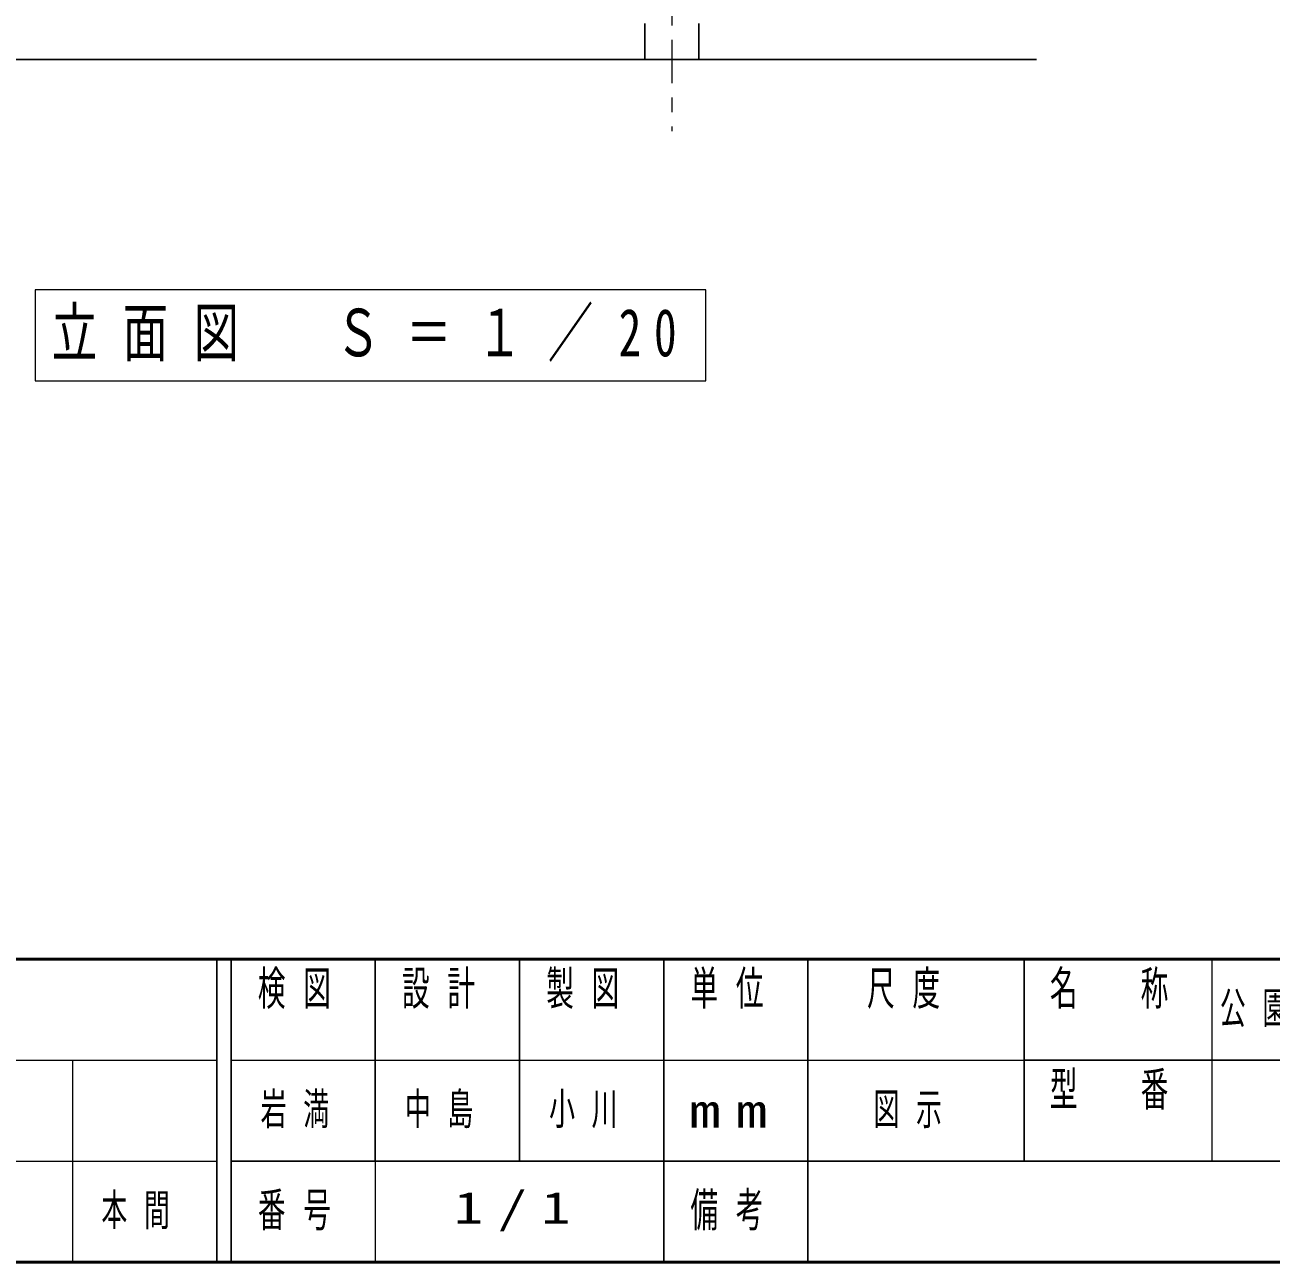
# Model space of a CAD drawing. Units: millimetres on the paper, scale 1:20. Extents: x -365 to 0, y 0 to 257.
# Drawn here: x -251.8 to -165.4, y 0 to 85.8 of the extents above; entities that cross this region are included whole.
import ezdxf

# ---------------------------------------------------------------- set-up
doc = ezdxf.new("R2010")
doc.units = ezdxf.units.MM
doc.linetypes.add('USER2', pattern=[6, 3, -1, 1, -1])
doc.layers.add('LY_1', color=7, linetype='Continuous', lineweight=13)
doc.layers.add('LY_2', color=7, linetype='Continuous', lineweight=13)
doc.styles.add('ＭＳ ゴシック', font='')
doc.styles.get('ＭＳ ゴシック').set_extended_font_data('MS Gothic')

msp = doc.modelspace()

# ---------------------------------------------------------------- linework, layer by layer
at = {"layer": 'LY_1', "linetype": 'USER2'}
msp.add_line((-206.93, 186.726), (-206.93, 78.392), dxfattribs=at)
at = {"layer": 'LY_1', "color": 4, "lineweight": 25}
for p, q in [((-208.805, 85.866), (-208.805, 83.366)), ((-205.055, 85.866), (-205.055, 83.366))]:
    msp.add_line(p, q, dxfattribs=at)
at = {"layer": 'LY_1', "lineweight": 25}
msp.add_line((-302.555, 83.366), (-181.648, 83.366), dxfattribs=at)
at = {"layer": 'LY_1'}
for p, q in [((-204.58, 67.4), (-251.08, 67.4)), ((-251.08, 67.4), (-251.08, 61.1)), ((-204.58, 61.1), (-204.58, 67.4)), ((-251.08, 61.1), (-204.58, 61.1))]:
    msp.add_line(p, q, dxfattribs=at)
at = {"layer": 'LY_2', "lineweight": 50}
for p, q in [((-365, 21), (0, 21)), ((-365, 0), (0, 0))]:
    msp.add_line(p, q, dxfattribs=at)
at = {"layer": 'LY_2', "color": 211, "lineweight": 25}
for p, q in [((-238.5, 21), (-238.5, 0)), ((-237.5, 21), (-237.5, 0)), ((-227.5, 21), (-227.5, 7)), ((-217.5, 21), (-217.5, 7)), ((-207.5, 21), (-207.5, 0)), ((-197.5, 21), (-197.5, 7)), ((-182.5, 21), (-182.5, 7)), ((-182.5, 14), (-70, 14)), ((-237.5, 7), (0, 7))]:
    msp.add_line(p, q, dxfattribs=at)
at = {"layer": 'LY_2'}
for p, q in [((-169.5, 21), (-169.5, 7)), ((-365, 14), (-238.5, 14)), ((-248.5, 14), (-248.5, 0)), ((-237.5, 14), (-182.5, 14)), ((-365, 7), (-238.5, 7)), ((-227.5, 7), (-227.5, 0))]:
    msp.add_line(p, q, dxfattribs=at)
at = {"layer": 'LY_2', "lineweight": 25}
msp.add_line((-197.5, 7), (-197.5, 0), dxfattribs=at)

# ---------------------------------------------------------------- texts
at = {"layer": 'LY_1', "style": 'ＭＳ ゴシック'}
for s, insert, char_height, attachment_point in [('\\T1.56;\\W0.7;立面図\u3000Ｓ＝１／20', (-227.83, 64.25), 3.299, 5), ('\\T1.64;\\W0.6;公園サイン・ポスターケース', (-149.75, 17.5), 2.199, 5), ('\\T1.64;\\W0.6;岩満', (-232.5, 10.5), 2.199, 5), ('\\T1.64;\\W0.6;中島', (-222.5, 10.5), 2.199, 5), ('\\T1.64;\\W0.6;小川', (-212.5, 10.5), 2.199, 5), ('\\T1.64;\\W0.6;図示', (-190, 10.5), 2.199, 5), ('\\T1.64;\\W0.6;本間', (-246.5, 3.5), 2.199, 4), ('\\T1.5;\\W1.35;1/1', (-217.5, 3.5), 2.199, 5)]:
    msp.add_mtext(s, dxfattribs=dict(at, insert=insert, char_height=char_height, attachment_point=attachment_point))
at = {"layer": 'LY_2', "color": 4, "char_height": 2.346, "style": 'ＭＳ ゴシック'}
for s, insert, attachment_point in [('\\T1.64;\\W0.6;検図', (-232.5, 20.167), 2), ('\\T1.64;\\W0.6;設計', (-222.5, 20.167), 2), ('\\T1.64;\\W0.6;製図', (-212.5, 20.167), 2), ('\\T1.64;\\W0.6;単位', (-202.5, 20.167), 2), ('\\T1.64;\\W0.6;尺度', (-190.25, 20.167), 2), ('\\T1.64;\\W0.6;名\u3000称', (-176, 20.167), 2), ('\\T1.64;\\W0.6;型\u3000番', (-176, 13.167), 2), ('\\T1.5;\\W1.35;mm', (-202.5, 10.5), 5), ('\\T1.64;\\W0.6;番号', (-232.5, 3.5), 5), ('\\T1.64;\\W0.6;備考', (-202.5, 3.5), 5)]:
    msp.add_mtext(s, dxfattribs=dict(at, insert=insert, attachment_point=attachment_point))

doc.saveas('drawing.dxf')
